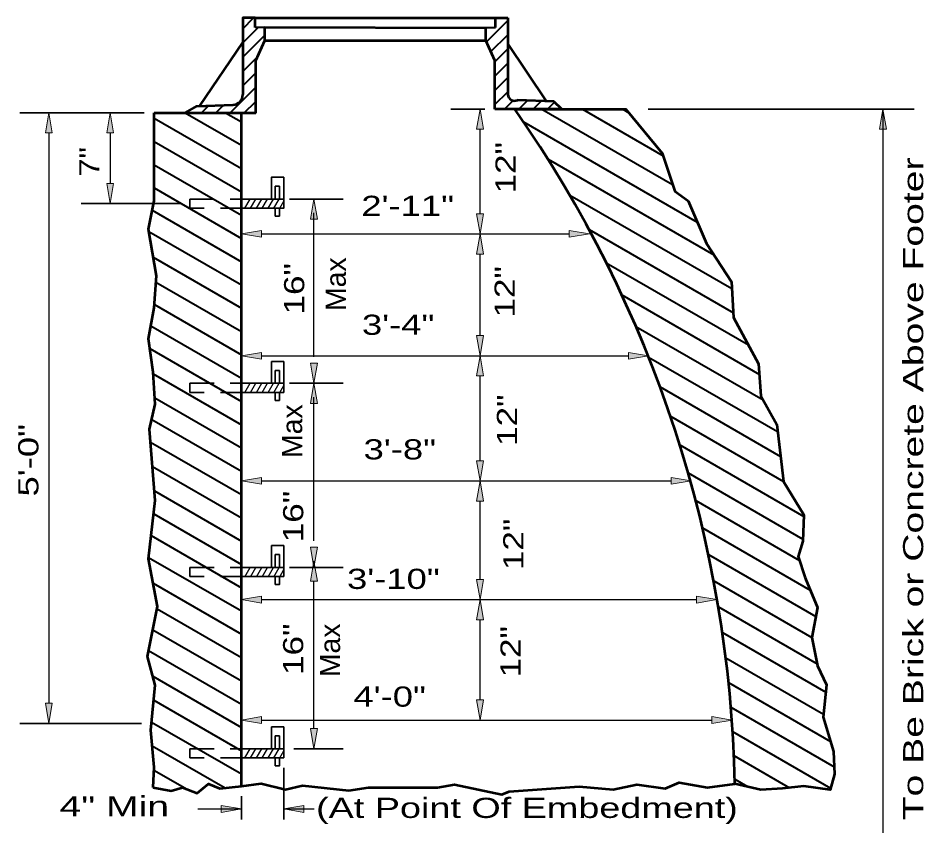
# Model space of a CAD drawing. Extents: x 94.1 to 129.4, y 1 to 23.
# Drawn here: x 101.66 to 107.22, y 6.62 to 11.62 of the extents above; entities that cross this region are included whole.
import ezdxf

# ---------------------------------------------------------------- set-up
doc = ezdxf.new("R2010")
doc.units = 0
doc.header["$LTSCALE"] = 0.05
doc.linetypes.add('MEDIUM_DASHED', pattern=[4.5, 3, -1.5])
for name, color, linetype, lineweight in [('1', 7, 'Continuous', 35), ('2', 7, 'MEDIUM_DASHED', 40), ('3', 7, 'Continuous', 25), ('4', 7, 'Continuous', 40), ('6', 7, 'Continuous', 13)]:
    doc.layers.add(name, color=color, linetype=linetype, lineweight=lineweight)

msp = doc.modelspace()

# ---------------------------------------------------------------- hatches: boundary and pattern name
at = {"layer": '1'}
for points in [[(101.87317, 10.90908), (101.8315, 10.90908), (101.85233, 11.03408), (101.85233, 11.03408)], [(102.25317, 10.90908), (102.2115, 10.90908), (102.23233, 11.03408), (102.23233, 11.03408)], [(104.545, 10.93125), (104.50333, 10.93125), (104.52417, 11.05625), (104.52417, 11.05625)], [(102.25317, 10.59558), (102.2115, 10.59558), (102.23233, 10.47058), (102.23233, 10.47058)], [(103.516, 10.37408), (103.47433, 10.37408), (103.49517, 10.49908), (103.49517, 10.49908)], [(104.545, 10.40833), (104.50333, 10.40833), (104.52417, 10.28333), (104.52417, 10.28333)], [(103.17067, 10.2625), (103.17067, 10.30417), (103.04567, 10.28333), (103.04567, 10.28333)], [(105.0775, 10.2625), (105.0775, 10.30417), (105.2025, 10.28333), (105.2025, 10.28333)], [(104.545, 10.15833), (104.50333, 10.15833), (104.52417, 10.28333), (104.52417, 10.28333)], [(104.545, 9.65258), (104.50333, 9.65258), (104.52417, 9.52758), (104.52417, 9.52758)], [(103.17067, 9.50675), (103.17067, 9.54842), (103.04567, 9.52758), (103.04567, 9.52758)], [(104.545, 9.40258), (104.50333, 9.40258), (104.52417, 9.52758), (104.52417, 9.52758)], [(105.444, 9.50675), (105.444, 9.54842), (105.569, 9.52758), (105.569, 9.52758)], [(103.516, 9.48217), (103.47433, 9.48217), (103.49517, 9.35717), (103.49517, 9.35717)], [(103.516, 9.23208), (103.47433, 9.23208), (103.49517, 9.35708), (103.49517, 9.35708)], [(104.545, 8.87725), (104.50333, 8.87725), (104.52417, 8.75225), (104.52417, 8.75225)], [(103.17067, 8.73133), (103.17067, 8.77308), (103.04567, 8.75225), (103.04567, 8.75225)], [(104.545, 8.62725), (104.50333, 8.62725), (104.52417, 8.75225), (104.52417, 8.75225)], [(105.70792, 8.73133), (105.70792, 8.77308), (105.83292, 8.75225), (105.83292, 8.75225)], [(103.516, 8.34075), (103.47433, 8.34075), (103.49517, 8.21575), (103.49517, 8.21575)], [(103.516, 8.13067), (103.47433, 8.13067), (103.49517, 8.25567), (103.49517, 8.25567)], [(104.545, 8.14108), (104.50333, 8.14108), (104.52417, 8.01608), (104.52417, 8.01608)], [(103.17067, 7.99525), (103.17067, 8.03692), (103.04567, 8.01608), (103.04567, 8.01608)], [(104.545, 7.89108), (104.50333, 7.89108), (104.52417, 8.01608), (104.52417, 8.01608)], [(105.86642, 7.99525), (105.86642, 8.03692), (105.99142, 8.01608), (105.99142, 8.01608)], [(101.87317, 7.37433), (101.8315, 7.37433), (101.85233, 7.24933), (101.85233, 7.24933)], [(104.545, 7.39517), (104.50333, 7.39517), (104.52417, 7.27017), (104.52417, 7.27017)], [(103.17067, 7.24933), (103.17067, 7.291), (103.04567, 7.27017), (103.04567, 7.27017)], [(105.96158, 7.24933), (105.96158, 7.291), (106.08658, 7.27017), (106.08658, 7.27017)], [(103.516, 7.21725), (103.47433, 7.21725), (103.49517, 7.09225), (103.49517, 7.09225)]]:
    msp.add_hatch(color=256, dxfattribs=at).paths.add_polyline_path(points)
at = {"layer": '3'}
for points in [[(107.001, 10.93125), (107.04267, 10.93125), (107.02183, 11.05625), (107.02183, 11.05625)], [(102.92067, 6.7395), (102.92067, 6.69783), (103.04567, 6.71867), (103.04567, 6.71867)], [(103.43267, 6.7395), (103.43267, 6.69783), (103.30767, 6.71867), (103.30767, 6.71867)]]:
    msp.add_hatch(color=256, dxfattribs=at).paths.add_polyline_path(points)

# ---------------------------------------------------------------- linework, layer by layer
at = {"layer": '1', "lineweight": 40}
for p, q in [((103.05425, 11.555), (103.12083, 11.62167)), ((104.62033, 11.6185), (104.62342, 11.62167)), ((104.5635, 11.47333), (104.69633, 11.60617)), ((103.05425, 11.46667), (103.14942, 11.56183)), ((103.05425, 11.37825), (103.19108, 11.51508)), ((104.5595, 11.55767), (104.56358, 11.56183)), ((104.59142, 11.41283), (104.69633, 11.51775)), ((104.6165, 11.34958), (104.69633, 11.42942)), ((103.05425, 11.28983), (103.14367, 11.37933)), ((104.6165, 11.26117), (104.69633, 11.341)), ((103.05425, 11.2015), (103.13408, 11.28133)), ((104.6165, 11.17275), (104.69633, 11.25258)), ((102.9725, 11.03142), (103.13408, 11.19292)), ((104.6165, 11.08442), (104.69633, 11.16425)), ((102.79575, 11.03142), (102.84242, 11.07808)), ((102.88417, 11.03142), (102.93433, 11.08158)), ((103.06092, 11.03142), (103.13408, 11.1045)), ((104.67675, 11.05625), (104.72983, 11.10933)), ((104.76517, 11.05625), (104.81858, 11.10967)), ((104.8535, 11.05625), (104.90375, 11.10642)), ((104.94192, 11.05625), (104.98533, 11.09967)), ((102.69667, 11.03408), (103.04567, 10.83267)), ((102.70733, 11.03142), (102.72767, 11.05175)), ((102.94667, 11.03408), (103.04567, 10.977)), ((104.90833, 11.05625), (105.71692, 10.58942)), ((105.03033, 11.05625), (105.0305, 11.0565)), ((105.15833, 11.05625), (105.65858, 10.76742)), ((105.40833, 11.05625), (105.44667, 11.03417)), ((102.50442, 11.00075), (103.04567, 10.68833)), ((104.79358, 10.97817), (105.87108, 10.35608)), ((102.50442, 10.85642), (103.04567, 10.544)), ((104.94567, 10.746), (105.97367, 10.1525)), ((102.50442, 10.71208), (103.04567, 10.39967)), ((102.50442, 10.56775), (103.04567, 10.25533)), ((105.08008, 10.52408), (106.08483, 9.944)), ((102.49283, 10.43008), (103.04567, 10.111)), ((102.47158, 10.29808), (103.04567, 9.96667)), ((105.19975, 10.31067), (106.09433, 9.79417)), ((102.499, 10.13792), (103.04567, 9.82225)), ((105.307, 10.10442), (106.18742, 9.59608)), ((102.51567, 9.98392), (103.04567, 9.67792)), ((105.40342, 9.90442), (106.25542, 9.4125)), ((102.50583, 9.84525), (103.04567, 9.53358)), ((102.484, 9.7135), (103.04567, 9.38925)), ((105.49042, 9.70983), (106.27833, 9.25492)), ((102.4775, 9.573), (103.04567, 9.24492)), ((105.569, 9.52008), (106.3685, 9.05858)), ((102.49808, 9.41675), (103.04567, 9.10058)), ((105.64008, 9.33475), (106.38692, 8.90358)), ((102.50875, 9.26625), (103.04567, 8.95625)), ((102.48992, 9.13275), (103.04567, 8.81192)), ((105.70425, 9.15333), (106.40542, 8.74858)), ((102.48267, 8.99267), (103.04567, 8.66758)), ((105.76217, 8.97558), (106.5315, 8.53142)), ((102.49467, 8.84133), (103.04567, 8.52325)), ((105.81425, 8.80117), (106.52542, 8.39058)), ((102.50667, 8.69008), (103.04567, 8.37892)), ((105.86108, 8.62983), (106.50492, 8.25808)), ((102.50192, 8.5485), (103.04567, 8.23458)), ((105.90292, 8.46133), (106.57042, 8.07592)), ((102.48617, 8.41325), (103.04567, 8.09025)), ((105.94008, 8.2955), (106.60575, 7.91117)), ((102.47033, 8.278), (103.04567, 7.94592)), ((105.97292, 8.13225), (106.58142, 7.78092)), ((102.49808, 8.11767), (103.04567, 7.80158)), ((102.5225, 7.95925), (103.04567, 7.65725)), ((106.00158, 7.97133), (106.61383, 7.61783)), ((102.49617, 7.83008), (103.04567, 7.51292)), ((106.02633, 7.81267), (106.66783, 7.44233)), ((102.46983, 7.701), (103.04567, 7.36858)), ((106.04742, 7.65617), (106.65342, 7.30633)), ((102.49633, 7.54133), (103.04567, 7.22425)), ((106.06492, 7.50175), (106.69617, 7.13733)), ((102.50208, 7.39367), (103.04567, 7.07983)), ((106.07908, 7.34925), (106.71958, 6.9795)), ((102.48842, 7.25725), (103.04567, 6.9355)), ((106.09, 7.19858), (106.69667, 6.84833)), ((102.49217, 7.11075), (102.94533, 6.84908)), ((106.09783, 7.04975), (106.44292, 6.8505)), ((102.50342, 6.95992), (102.70942, 6.841)), ((106.10267, 6.90258), (106.181, 6.85742))]:
    msp.add_line(p, q, dxfattribs=at)
at = {"layer": '1', "lineweight": 53}
for p, q in [((103.13025, 11.62167), (104.62033, 11.62167)), ((104.62033, 11.62167), (104.69633, 11.62167)), ((104.62033, 11.56183), (104.62033, 11.62167)), ((104.69633, 11.62167), (104.69633, 11.14633)), ((104.5595, 11.55767), (103.19108, 11.56183)), ((104.5595, 11.48208), (104.5595, 11.56183)), ((102.78717, 11.07592), (103.05425, 11.46925)), ((103.19108, 11.48208), (104.5595, 11.48208)), ((104.6165, 11.35842), (104.5595, 11.48208)), ((104.93567, 11.10525), (104.69633, 11.46283)), ((104.6165, 11.05625), (104.6165, 11.35842)), ((104.98142, 11.1035), (104.75642, 11.11208)), ((105.03075, 11.05625), (104.98142, 11.1035)), ((102.50442, 11.03408), (103.13408, 11.03408)), ((105.03075, 11.05625), (104.6165, 11.05625))]:
    msp.add_line(p, q, dxfattribs=at)
at = {"layer": '1'}
for p, q in [((102.44192, 11.03408), (101.67233, 11.03408)), ((104.554, 11.05625), (104.34417, 11.05625)), ((103.30775, 10.63475), (103.30775, 10.49908)), ((103.255, 10.49908), (103.255, 10.57892)), ((102.66408, 10.47058), (102.05233, 10.47058)), ((103.06483, 10.49908), (103.30775, 10.49908)), ((103.3435, 10.49908), (103.67517, 10.49908)), ((103.255, 10.39283), (103.255, 10.44208)), ((103.281, 10.44208), (103.281, 10.39283)), ((103.281, 10.39283), (103.255, 10.39283)), ((103.23133, 9.49283), (103.30775, 9.49283)), ((103.23133, 9.35717), (103.23133, 9.49283)), ((103.30775, 9.49283), (103.30775, 9.35717)), ((103.255, 9.35717), (103.255, 9.437)), ((103.255, 9.437), (103.281, 9.437)), ((103.281, 9.437), (103.281, 9.35717)), ((103.06483, 9.35717), (103.30775, 9.35717)), ((103.30775, 9.30017), (103.30775, 9.35717)), ((103.3435, 9.35717), (103.67517, 9.35717)), ((103.06483, 9.30017), (103.30775, 9.30017)), ((103.255, 9.25092), (103.255, 9.30017)), ((103.23133, 8.35133), (103.30775, 8.35133)), ((103.23133, 8.21575), (103.23133, 8.35133)), ((103.30775, 8.35133), (103.30775, 8.21575)), ((103.255, 8.21575), (103.255, 8.2955)), ((103.255, 8.2955), (103.281, 8.2955)), ((103.281, 8.2955), (103.281, 8.21575)), ((103.06483, 8.21575), (103.30775, 8.21575)), ((103.30775, 8.15867), (103.30775, 8.21575)), ((103.3435, 8.21575), (103.67517, 8.21575)), ((103.06483, 8.15867), (103.30775, 8.15867)), ((103.255, 8.10942), (103.255, 8.15867)), ((102.42508, 7.24933), (101.67233, 7.24933)), ((103.23133, 7.22792), (103.30775, 7.22792)), ((103.23133, 7.09225), (103.23133, 7.22792)), ((103.30775, 7.22792), (103.30775, 7.09225)), ((103.255, 7.09225), (103.255, 7.17208)), ((103.255, 7.17208), (103.281, 7.17208)), ((103.281, 7.17208), (103.281, 7.09225)), ((103.06483, 7.09225), (103.30775, 7.09225)), ((103.30775, 7.03525), (103.30775, 7.09225)), ((103.37025, 7.09225), (103.67517, 7.09225)), ((103.06483, 7.03525), (103.30775, 7.03525)), ((103.255, 6.986), (103.255, 7.03525)), ((103.30767, 6.97275), (103.30767, 6.65358)), ((103.04558, 6.79767), (103.04558, 6.65358))]:
    msp.add_line(p, q, dxfattribs=at)
at = {"layer": '1', "lineweight": 13}
for p, q in [((102.44192, 11.03408), (102.05233, 11.03408)), ((104.55858, 10.28333), (104.70417, 10.28333)), ((104.55858, 10.28333), (104.70417, 10.28333)), ((103.04567, 10.22083), (103.04567, 10.10333)), ((103.04567, 9.57042), (103.04567, 9.70758)), ((104.48042, 9.52758), (104.34417, 9.52758)), ((104.48042, 9.52758), (104.34417, 9.52758)), ((103.3435, 9.35725), (103.67517, 9.35725)), ((104.58667, 8.75225), (104.70417, 8.75225)), ((104.58667, 8.75225), (104.70417, 8.75225)), ((103.04567, 8.68975), (103.04567, 8.57225)), ((103.04567, 8.06875), (103.04567, 8.19608)), ((104.54925, 8.01608), (104.70417, 8.01608)), ((104.54925, 8.01608), (104.70417, 8.01608)), ((103.04567, 7.31308), (103.04567, 7.45017)), ((104.54925, 7.27017), (104.70417, 7.27017))]:
    msp.add_line(p, q, dxfattribs=at)
at = {"layer": '1', "lineweight": 25}
for p, q in [((101.85233, 10.90908), (101.85233, 7.37433)), ((102.23233, 10.90908), (102.23233, 10.59558)), ((104.52417, 10.40833), (104.52417, 10.93125)), ((103.066, 10.44208), (103.09892, 10.49908)), ((103.10208, 10.44208), (103.135, 10.49908)), ((103.13817, 10.44208), (103.17108, 10.49908)), ((103.17425, 10.44208), (103.20717, 10.49908)), ((103.21033, 10.44208), (103.24325, 10.49908)), ((103.24642, 10.44208), (103.27933, 10.49908)), ((103.2825, 10.44208), (103.30775, 10.48583)), ((103.49517, 9.52208), (103.49517, 10.414)), ((103.17067, 10.28333), (105.0775, 10.28333)), ((104.52417, 9.65258), (104.52417, 10.15833)), ((103.17067, 9.52758), (105.444, 9.52758)), ((104.52417, 8.87725), (104.52417, 9.40258)), ((103.066, 9.30017), (103.09892, 9.35717)), ((103.10208, 9.30017), (103.135, 9.35717)), ((103.13817, 9.30017), (103.17108, 9.35717)), ((103.17425, 9.30017), (103.20717, 9.35717)), ((103.21033, 9.30017), (103.24325, 9.35717)), ((103.24642, 9.30017), (103.27933, 9.35717)), ((103.2825, 9.30017), (103.30775, 9.34392)), ((103.49517, 8.38058), (103.49517, 9.272)), ((103.17067, 8.75225), (105.70792, 8.75225)), ((104.52417, 8.14108), (104.52417, 8.62725)), ((103.066, 8.15858), (103.09892, 8.21558)), ((103.10208, 8.15858), (103.135, 8.21558)), ((103.13817, 8.15858), (103.17108, 8.21558)), ((103.17425, 8.15858), (103.20717, 8.21558)), ((103.21033, 8.15858), (103.24325, 8.21558)), ((103.24642, 8.15858), (103.27933, 8.21558)), ((103.2825, 8.15858), (103.30775, 8.20233)), ((103.49517, 7.21725), (103.49517, 8.13067)), ((103.17067, 8.01608), (105.86642, 8.01608)), ((104.52417, 7.39517), (104.52417, 7.89108)), ((103.17067, 7.27017), (105.96158, 7.27017)), ((103.066, 7.03525), (103.09892, 7.09225)), ((103.10208, 7.03525), (103.135, 7.09225)), ((103.13817, 7.03525), (103.17108, 7.09225)), ((103.17425, 7.03525), (103.20717, 7.09225)), ((103.21033, 7.03525), (103.24325, 7.09225)), ((103.24642, 7.03525), (103.27933, 7.09225)), ((103.2825, 7.03525), (103.30775, 7.079))]:
    msp.add_line(p, q, dxfattribs=at)
at = {"layer": '1', "lineweight": 53}
for points in [[(103.13025, 11.56183), (103.13025, 11.62167), (103.05425, 11.62167), (103.05425, 11.14633)], [(103.13408, 11.03142), (103.13408, 11.35842), (103.19108, 11.48208), (103.19108, 11.56183)], [(102.69667, 11.03408), (102.76917, 11.07525), (102.99408, 11.08383)], [(102.47633, 9.07258), (102.51142, 9.2275), (102.49742, 9.42658), (102.46925, 9.63308), (102.50442, 9.82475), (102.5185, 10.02392), (102.46925, 10.3115), (102.50442, 10.48842), (102.50442, 11.03408)], [(102.49742, 6.85283), (102.60983, 6.83067), (102.68017, 6.85283), (102.7715, 6.81592), (102.84183, 6.87492), (102.91208, 6.84542), (103.04567, 6.86017), (103.04567, 11.03408)], [(104.73958, 11.05625), (105.42842, 11.05625), (105.65333, 10.78342), (105.73067, 10.54742), (105.815, 10.48842), (105.9275, 10.223), (106.08208, 9.987), (106.09617, 9.76583), (106.25083, 9.47817), (106.26483, 9.27908), (106.36325, 9.10217), (106.40542, 8.74817), (106.532, 8.54167), (106.52492, 8.3795), (106.49683, 8.28358), (106.539, 8.15092), (106.61633, 7.9665), (106.58117, 7.78217), (106.61633, 7.60517), (106.6725, 7.48725), (106.6515, 7.28808), (106.71483, 7.07425), (106.72183, 6.93408), (106.69375, 6.83825), (106.53208, 6.86033), (106.3985, 6.84558), (106.26492, 6.83825), (106.10325, 6.87508)], [(102.49742, 6.85283), (102.50442, 6.97817), (102.48333, 7.20675), (102.51142, 7.487), (102.46225, 7.664), (102.5255, 7.97375), (102.46925, 8.26875), (102.51142, 8.63008), (102.47633, 9.07258)], [(103.04567, 6.86017), (103.16683, 6.8765), (103.319, 6.83967), (103.42425, 6.86417), (103.711, 6.8335), (103.83383, 6.85192), (104.261, 6.85192), (104.36633, 6.87033), (104.65892, 6.80892), (104.70567, 6.82733), (105.13867, 6.85808), (105.34933, 6.83967), (105.49558, 6.87033), (105.67117, 6.84575), (105.75892, 6.88258), (105.93442, 6.85192), (106.10325, 6.87508)]]:
    msp.add_lwpolyline(points, dxfattribs=at)
at = {"layer": '1', "lineweight": 13}
for points in [[(101.87317, 10.90908), (101.8315, 10.90908), (101.85233, 11.03408), (101.85233, 11.03408)], [(102.25317, 10.90908), (102.2115, 10.90908), (102.23233, 11.03408), (102.23233, 11.03408)], [(104.545, 10.93125), (104.50333, 10.93125), (104.52417, 11.05625), (104.52417, 11.05625)], [(102.25317, 10.59558), (102.2115, 10.59558), (102.23233, 10.47058), (102.23233, 10.47058)], [(103.516, 10.37408), (103.47433, 10.37408), (103.49517, 10.49908), (103.49517, 10.49908)], [(104.545, 10.40833), (104.50333, 10.40833), (104.52417, 10.28333), (104.52417, 10.28333)], [(103.17067, 10.2625), (103.17067, 10.30417), (103.04567, 10.28333), (103.04567, 10.28333)], [(105.0775, 10.2625), (105.0775, 10.30417), (105.2025, 10.28333), (105.2025, 10.28333)], [(104.545, 10.15833), (104.50333, 10.15833), (104.52417, 10.28333), (104.52417, 10.28333)], [(104.545, 9.65258), (104.50333, 9.65258), (104.52417, 9.52758), (104.52417, 9.52758)], [(103.17067, 9.50675), (103.17067, 9.54842), (103.04567, 9.52758), (103.04567, 9.52758)], [(104.545, 9.40258), (104.50333, 9.40258), (104.52417, 9.52758), (104.52417, 9.52758)], [(105.444, 9.50675), (105.444, 9.54842), (105.569, 9.52758), (105.569, 9.52758)], [(103.516, 9.48217), (103.47433, 9.48217), (103.49517, 9.35717), (103.49517, 9.35717)], [(103.516, 9.23208), (103.47433, 9.23208), (103.49517, 9.35708), (103.49517, 9.35708)], [(104.545, 8.87725), (104.50333, 8.87725), (104.52417, 8.75225), (104.52417, 8.75225)], [(103.17067, 8.73133), (103.17067, 8.77308), (103.04567, 8.75225), (103.04567, 8.75225)], [(104.545, 8.62725), (104.50333, 8.62725), (104.52417, 8.75225), (104.52417, 8.75225)], [(105.70792, 8.73133), (105.70792, 8.77308), (105.83292, 8.75225), (105.83292, 8.75225)], [(103.516, 8.34075), (103.47433, 8.34075), (103.49517, 8.21575), (103.49517, 8.21575)], [(103.516, 8.13067), (103.47433, 8.13067), (103.49517, 8.25567), (103.49517, 8.25567)], [(104.545, 8.14108), (104.50333, 8.14108), (104.52417, 8.01608), (104.52417, 8.01608)], [(103.17067, 7.99525), (103.17067, 8.03692), (103.04567, 8.01608), (103.04567, 8.01608)], [(104.545, 7.89108), (104.50333, 7.89108), (104.52417, 8.01608), (104.52417, 8.01608)], [(105.86642, 7.99525), (105.86642, 8.03692), (105.99142, 8.01608), (105.99142, 8.01608)], [(101.87317, 7.37433), (101.8315, 7.37433), (101.85233, 7.24933), (101.85233, 7.24933)], [(104.545, 7.39517), (104.50333, 7.39517), (104.52417, 7.27017), (104.52417, 7.27017)], [(103.17067, 7.24933), (103.17067, 7.291), (103.04567, 7.27017), (103.04567, 7.27017)], [(105.96158, 7.24933), (105.96158, 7.291), (106.08658, 7.27017), (106.08658, 7.27017)], [(103.516, 7.21725), (103.47433, 7.21725), (103.49517, 7.09225), (103.49517, 7.09225)]]:
    msp.add_lwpolyline(points, close=True, dxfattribs=at)
at = {"layer": '1'}
for points in [[(103.23133, 10.49908), (103.23133, 10.63475), (103.30775, 10.63475)], [(103.255, 10.57892), (103.281, 10.57892), (103.281, 10.49908)], [(103.06483, 10.44208), (103.30775, 10.44208), (103.30775, 10.49908)], [(103.281, 9.30017), (103.281, 9.25092), (103.255, 9.25092)], [(103.281, 8.15867), (103.281, 8.10942), (103.255, 8.10942)], [(103.281, 7.03525), (103.281, 6.986), (103.255, 6.986)]]:
    msp.add_lwpolyline(points, dxfattribs=at)
at = {"layer": '1', "lineweight": 53}
for centre, radius, start, end in [((102.99175, 11.14633), 0.0625, 272.18482, 360), ((104.739, 11.15133), 0.04299, 186.73646, 293.91296), ((98.56092, 6.72808), 7.54378, 1.11649, 35.01111)]:
    msp.add_arc(centre, radius, start, end, dxfattribs=at)
at = {"layer": '2', "lineweight": 35}
for p, q in [((102.72658, 10.49908), (103.06483, 10.49908)), ((102.72658, 10.44208), (102.72658, 10.49908)), ((103.06483, 10.44208), (102.72658, 10.44208)), ((102.72658, 9.35717), (103.06483, 9.35717)), ((102.72658, 9.30017), (102.72658, 9.35717)), ((103.06483, 9.30017), (102.72658, 9.30017)), ((102.72658, 8.21575), (103.06483, 8.21575)), ((102.72658, 8.15867), (102.72658, 8.21575)), ((103.06483, 8.15867), (102.72658, 8.15867)), ((102.72658, 7.09225), (103.06483, 7.09225)), ((102.72658, 7.03525), (102.72658, 7.09225)), ((103.06483, 7.03525), (102.72658, 7.03525))]:
    msp.add_line(p, q, dxfattribs=at)
at = {"layer": '3', "lineweight": 35}
msp.add_line((105.56675, 11.05625), (107.21425, 11.05625), dxfattribs=at)
at = {"layer": '3'}
for p, q in [((107.02183, 11.05625), (107.02183, 6.06317)), ((102.77542, 6.71867), (103.04567, 6.71867)), ((103.30775, 6.71867), (103.49683, 6.71867))]:
    msp.add_line(p, q, dxfattribs=at)
at = {"layer": '3', "lineweight": 13}
for points in [[(107.001, 10.93125), (107.04267, 10.93125), (107.02183, 11.05625), (107.02183, 11.05625)], [(102.92067, 6.7395), (102.92067, 6.69783), (103.04567, 6.71867), (103.04567, 6.71867)], [(103.43267, 6.7395), (103.43267, 6.69783), (103.30767, 6.71867), (103.30767, 6.71867)]]:
    msp.add_lwpolyline(points, close=True, dxfattribs=at)
at = {"layer": '4'}
for p, q in [((103.19108, 11.56183), (103.13025, 11.56183)), ((104.5595, 11.56183), (104.62033, 11.56183))]:
    msp.add_line(p, q, dxfattribs=at)
at = {"layer": '6'}
for p, q in [((102.50442, 11.03408), (102.5045, 11.03408)), ((102.50442, 11.03408), (102.5045, 11.03408)), ((104.52417, 11.05625), (104.52425, 11.05625)), ((104.6165, 11.05625), (104.61658, 11.05625)), ((103.281, 10.539), (103.28108, 10.539)), ((102.23233, 10.47058), (102.23242, 10.47058)), ((102.72658, 10.47058), (102.72667, 10.47058)), ((103.49517, 10.49908), (103.49525, 10.49908)), ((105.2025, 10.3055), (105.20258, 10.3055)), ((103.04567, 10.28333), (103.04575, 10.28333)), ((104.49608, 10.28333), (104.49617, 10.28333)), ((104.49608, 10.28333), (104.49617, 10.28333)), ((104.52417, 10.28333), (104.52425, 10.28333)), ((105.2025, 10.28333), (105.20258, 10.28333)), ((104.52417, 9.52758), (104.52425, 9.52758)), ((104.54292, 9.52758), (104.543, 9.52758)), ((104.54292, 9.52758), (104.543, 9.52758)), ((105.569, 9.52758), (105.56908, 9.52758)), ((105.569, 9.52008), (105.56908, 9.52008)), ((103.04567, 9.50792), (103.04575, 9.50792)), ((103.281, 9.39708), (103.28108, 9.39708)), ((103.281, 9.397), (103.28108, 9.397)), ((103.49517, 9.35717), (103.49525, 9.35717)), ((103.04567, 8.75225), (103.04575, 8.75225)), ((104.52417, 8.75225), (104.52425, 8.75225)), ((104.52417, 8.75225), (104.52425, 8.75225)), ((104.52417, 8.75225), (104.52425, 8.75225)), ((105.83292, 8.75225), (105.833, 8.75225)), ((105.83292, 8.73492), (105.833, 8.73492)), ((103.281, 8.25567), (103.28108, 8.25567)), ((103.281, 8.25558), (103.28108, 8.25558)), ((103.49517, 8.25567), (103.49525, 8.25567)), ((104.48675, 8.01608), (104.48683, 8.01608)), ((104.48675, 8.01608), (104.48683, 8.01608)), ((104.52417, 8.01608), (104.52425, 8.01608)), ((105.99142, 8.03058), (105.9915, 8.03058)), ((105.99142, 8.01608), (105.9915, 8.01608)), ((103.04567, 8.00625), (103.04575, 8.00625)), ((101.85233, 7.24933), (101.85242, 7.24933)), ((102.48758, 7.24933), (102.48767, 7.24933)), ((103.04567, 7.25058), (103.04575, 7.25058)), ((104.48675, 7.27017), (104.48683, 7.27017)), ((106.08658, 7.27017), (106.08667, 7.27017)), ((106.08658, 7.25058), (106.08667, 7.25058)), ((103.30775, 7.09225), (103.30783, 7.09225)), ((103.30767, 7.03525), (103.30775, 7.03525)), ((103.04558, 6.86017), (103.04567, 6.86017)), ((103.30767, 6.71867), (103.30775, 6.71867))]:
    msp.add_line(p, q, dxfattribs=at)

# ---------------------------------------------------------------- texts
at = {"layer": '1'}
for s, width, p in [('12"', 1.3, (104.74508, 10.53375)), ('7"', 1.2, (102.16475, 10.63883)), ('12"', 1.3, (104.73933, 9.76475)), ('12"', 1.3, (104.75383, 8.969)), ('5\'-0"', 1.35, (101.78708, 8.65558)), ('12"', 1.3, (104.79308, 8.19925)), ('12"', 1.3, (104.77608, 7.53375))]:
    msp.add_text(s, height=0.125, rotation=90, dxfattribs=dict(at, width=width)).set_placement(p)
at = {"layer": '3'}
for s, width, p in [('To Be Brick or Concrete Above Footer', 1.45, (107.27117, 6.64808)), ('Max', 1.05, (103.69275, 9.80558)), ('16"', 1.3, (103.43475, 9.7835)), ('Max', 1.05, (103.422, 8.89467)), ('16"', 1.3, (103.42875, 8.37192)), ('16"', 1.3, (103.42833, 7.5495)), ('Max', 1.05, (103.65667, 7.53625))]:
    msp.add_text(s, height=0.125, rotation=90, dxfattribs=dict(at, width=width)).set_placement(p)
for s, width, p in [('2\'-11"', 1.35, (103.7885, 10.3945)), ('3\'-4"', 1.35, (103.79225, 9.65758)), ('3\'-8"', 1.35, (103.80242, 8.88533)), ('3\'-10"', 1.35, (103.69983, 8.08258)), ('4\'-0"', 1.35, (103.73942, 7.35283)), ('4" Min ', 1.45, (101.91808, 6.67308)), (' (At Point Of Embedment)', 1.4, (103.44292, 6.66308))]:
    msp.add_text(s, height=0.125, dxfattribs=dict(at, width=width)).set_placement(p)

doc.saveas('drawing.dxf')
